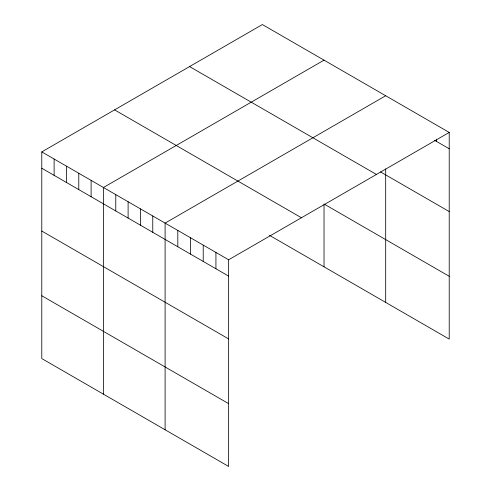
<?xml version="1.0" encoding="UTF-8"?>
<svg xmlns="http://www.w3.org/2000/svg" width="491" height="491" viewBox="0 0 491 491"><rect width="100%" height="100%" fill="white"/><g stroke="black" fill="none" stroke-linecap="round" stroke-linejoin="round"><path stroke-width="0.74" d="M449.216 132.429L228.634 259.782L228.634 466.45L41.784 358.571L41.784 151.903L262.366 24.55L449.216 132.429L449.216 339.097L269.504 235.342M324.029 60.148L103.441 187.501L103.441 394.169M385.687 95.751L165.105 223.104L165.105 429.772M434.609 140.328L449.216 148.761M380.494 171.893L449.216 211.572M189.575 66.58L376.425 174.452M324.029 204.004L449.216 276.286M114.575 109.88L301.425 217.752M41.784 151.903L228.634 259.782M41.784 168.235L228.634 276.114M41.784 231.046L228.634 338.925M41.784 295.76L228.634 403.639M436.511 139.199L436.511 141.426M385.687 168.91L385.687 302.419M324.029 204.753L324.029 266.816M215.93 252.448L215.93 268.78M203.219 245.113L203.219 261.445M190.514 237.773L190.514 254.105M177.81 230.439L177.81 246.77M152.769 215.985L152.769 232.317M140.438 208.865L140.438 225.197M128.108 201.746L128.108 218.078M115.778 194.626L115.778 210.958M91.111 180.381L91.111 196.719M78.781 173.262L78.781 189.594M66.445 166.142L66.445 182.474M54.114 159.023L54.114 175.355"/></g></svg>
